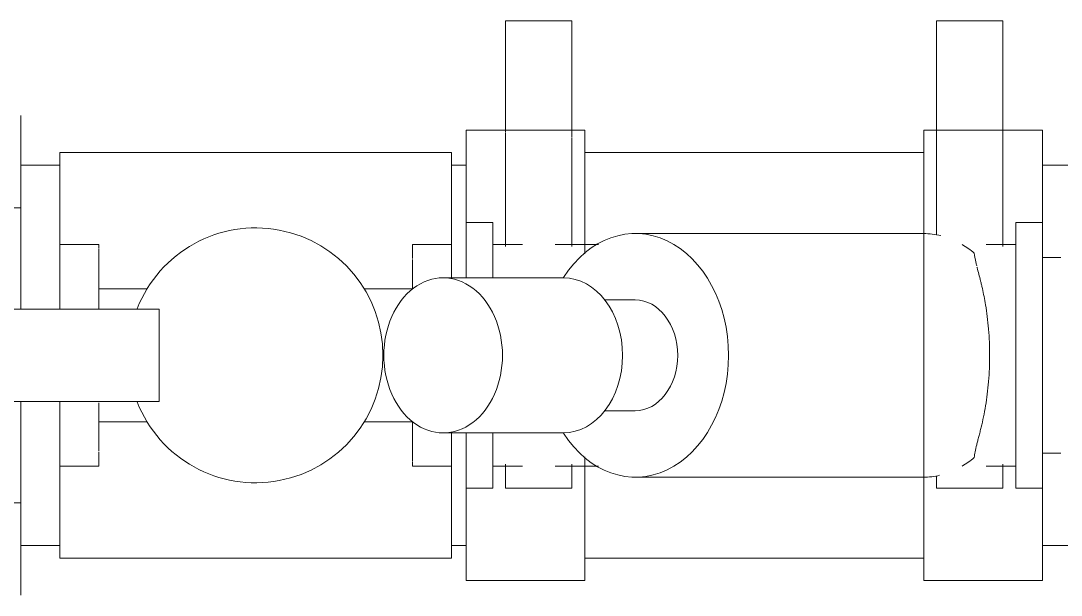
# Model space of a CAD drawing. Header units: inches. Extents: x -3299 to -2250, y -94 to 482.
# Drawn here: x -2389.5 to -2378.21, y 282.74 to 288.97 of the extents above; entities that cross this region are included whole.
import ezdxf

# ---------------------------------------------------------------- set-up
doc = ezdxf.new("R2010")
doc.units = ezdxf.units.IN
doc.header["$MEASUREMENT"] = 0
doc.layers.add('P-PIPE', color=3, linetype='Continuous', lineweight=9)

# ---------------------------------------------------------------- blocks, each defined once
blk = doc.blocks.new('Ball Valve - 2-6 Inch - 2_-V14-Copy of ROOF LEVEL')
at = {"layer": 'P-PIPE'}
for p, q in [((-2.8, 1.6), (-3.5, 1.6)), ((-3.5, -1.6), (-3.5, 1.6)), ((-3.5, 1.6), (-3.5, 1.068)), ((-2.8, 1.6), (-2.8, -1.6)), ((3.5, 1.6), (2.8, 1.6)), ((2.8, 0.503), (2.8, 1.6)), ((3.5, 1.131), (3.5, 1.6)), ((3.5, 1.6), (3.5, 0.503)), ((-1.75, 1.1), (-2.8, 1.1)), ((-1.75, 1.09), (-1.75, 1.1)), ((-1.75, 0.579), (-1.75, 1.088)), ((2.8, 1.1), (1.75, 1.1)), ((1.75, 1.088), (1.75, 1.1)), ((1.75, 0.572), (1.75, 1.084)), ((-1.75, 0.008), (-1.75, 0.572)), ((0, 0.3), (0, 0.5)), ((0, 0.5), (1.698, 0.5)), ((1.698, 0.5), (2.028, 0.5)), ((1.698, -0.5), (1.698, 0.5)), ((1.75, 0.525), (1.75, 0.564)), ((2.028, 0.5), (5, 0.5)), ((2.028, -0.5), (2.028, 0.5)), ((5, 0.5), (5, -0.5)), ((-1.75, -0.564), (-1.75, 0)), ((0, -0.5), (0, -0.3)), ((1.698, -0.5), (0, -0.5)), ((2.028, -0.5), (1.698, -0.5)), ((1.75, -0.572), (1.75, -0.525)), ((5, -0.5), (2.028, -0.5)), ((2.8, -1.6), (2.8, -0.503)), ((3.5, -0.503), (3.5, -1.6)), ((-1.75, -1.084), (-1.75, -0.572)), ((1.75, -1.088), (1.75, -0.579)), ((-3.5, -1.068), (-3.5, -1.6)), ((-2.8, -1.1), (-1.75, -1.1)), ((-1.75, -1.1), (-1.75, -1.088)), ((1.75, -1.1), (1.75, -1.09)), ((1.75, -1.1), (2.8, -1.1)), ((3.5, -1.6), (3.5, -1.131)), ((-3.5, -1.6), (-2.8, -1.6)), ((2.8, -1.6), (3.5, -1.6))]:
    blk.add_line(p, q, dxfattribs=at)
at = {"layer": 'P-PIPE', "flags": 128}
for points in [[(-1.75, 1.1), (-1.622, 1.167), (-1.491, 1.23), (-1.357, 1.287), (-1.222, 1.338), (-1.084, 1.384), (-0.945, 1.425), (-0.805, 1.46), (-0.663, 1.489), (-0.519, 1.513), (-0.376, 1.531), (-0.231, 1.543), (-0.086, 1.549), (0.059, 1.55), (0.204, 1.545), (0.348, 1.534), (0.492, 1.517), (0.635, 1.494), (0.778, 1.466), (0.919, 1.432), (1.052, 1.394)], [(1.058, 1.393), (1.196, 1.347), (1.332, 1.297), (1.466, 1.241), (1.597, 1.18), (1.726, 1.113), (1.75, 1.1)], [(-1.058, -1.393), (-1.196, -1.347), (-1.332, -1.297), (-1.466, -1.241), (-1.597, -1.18), (-1.726, -1.113), (-1.75, -1.1)], [(1.75, -1.1), (1.622, -1.167), (1.491, -1.23), (1.357, -1.287), (1.222, -1.338), (1.084, -1.384), (0.945, -1.425), (0.805, -1.46), (0.663, -1.489), (0.519, -1.513), (0.376, -1.531), (0.231, -1.543), (0.086, -1.549), (-0.059, -1.55), (-0.204, -1.545), (-0.348, -1.534), (-0.492, -1.517), (-0.635, -1.494), (-0.778, -1.466), (-0.919, -1.432), (-1.052, -1.394)]]:
    blk.add_lwpolyline(points, dxfattribs=at)
at = {"layer": 'P-PIPE'}
for radius, start, end in [(0.6, 56.9143, 180), (0.3, 360, 180), (0.2, 360, 180), (0.2, 135, 165), (0.2, 90, 120), (0.2, 15, 75), (0.6, 180, 303.0857), (0.3, 180, 360), (0.2, 180, 360), (0.2, 195, 225), (0.2, 315, 345), (0.2, 240, 300)]:
    blk.add_arc((0, 0), radius, start, end, dxfattribs=at)
for points, knots in [([(-0.125, 0.587), (-0.118, 0.588), (-0.1, 0.592), (-0.081, 0.595), (-0.07, 0.596)], [-0.56672734, -0.56672734, -0.56672734, -0.56672734, -0.55555556, -0.5370319, -0.5370319, -0.5370319, -0.5370319]), ([(0.07, 0.596), (0.082, 0.595), (0.1, 0.592), (0.118, 0.588), (0.125, 0.587)], [-0.46297698, -0.46297698, -0.46297698, -0.46297698, -0.44444444, -0.43329467, -0.43329467, -0.43329467, -0.43329467]), ([(-0.481, 0.358), (-0.474, 0.368), (-0.463, 0.382), (-0.45, 0.397), (-0.446, 0.402)], [-0.79646997, -0.79646997, -0.79646997, -0.79646997, -0.77777778, -0.76652009, -0.76652009, -0.76652009, -0.76652009]), ([(-0.57, 0.187), (-0.568, 0.193), (-0.562, 0.211), (-0.555, 0.228), (-0.551, 0.238)], [-0.89944072, -0.89944072, -0.89944072, -0.89944072, -0.88888889, -0.87024048, -0.87024048, -0.87024048, -0.87024048]), ([(-0.543, -0.255), (-0.547, -0.247), (-0.553, -0.233), (-0.559, -0.218), (-0.562, -0.212)], [-0.13898376, -0.13898376, -0.13898376, -0.13898376, -0.125, -0.11467509, -0.11467509, -0.11467509, -0.11467509]), ([(-0.205, -0.564), (-0.213, -0.561), (-0.228, -0.555), (-0.242, -0.549), (-0.248, -0.546)], [-0.38898095, -0.38898095, -0.38898095, -0.38898095, -0.375, -0.36445728, -0.36445728, -0.36445728, -0.36445728]), ([(0.248, -0.546), (0.242, -0.549), (0.228, -0.555), (0.214, -0.561), (0.206, -0.564)], [-0.63512701, -0.63512701, -0.63512701, -0.63512701, -0.625, -0.61088512, -0.61088512, -0.61088512, -0.61088512])]:
    blk.add_open_spline(points, degree=3, knots=knots, dxfattribs=at)
blk = doc.blocks.new('Check Valve - 0_375-4 Inch - Threaded - 2_-V15-Copy of ROOF LEVEL')
at = {"layer": 'P-PIPE'}
for p, q in [((-1.7, 1.2), (-2.125, 1.2)), ((-2.125, 1.039), (-2.125, 1.2)), ((-2.125, 1.2), (-2.125, 1.039)), ((-1.7, 1.2), (-1.7, 1.159)), ((-1.7, 1.149), (-1.7, 0.504)), ((2.125, 1.2), (1.7, 1.2)), ((1.7, 1.049), (1.7, 1.2)), ((2.125, 1.039), (2.125, 1.2)), ((2.125, 1.2), (2.125, 1.039)), ((-2.125, 0.504), (-2.125, 1.032)), ((-2.125, 1.032), (-2.125, 0.504)), ((1.7, 0.721), (1.7, 1.039)), ((2.125, 1.032), (2.125, 0.849)), ((-1.174, 0.72), (-1.7, 0.72)), ((1.7, 0.72), (1.174, 0.72)), ((-2.125, -1.032), (-2.125, -0.504)), ((-2.125, -0.504), (-2.125, -0.6)), ((-1.7, -0.516), (-1.7, -1.039)), ((-2.125, -0.6), (-2.125, -1.032)), ((-1.7, -0.72), (-1.174, -0.72)), ((1.174, -0.72), (1.7, -0.72)), ((1.7, -1.149), (1.7, -0.721)), ((2.125, -0.849), (2.125, -1.032)), ((-2.125, -1.2), (-2.125, -1.039)), ((-2.125, -1.039), (-2.125, -1.2)), ((-1.7, -1.049), (-1.7, -1.2)), ((2.125, -1.2), (2.125, -1.039)), ((2.125, -1.039), (2.125, -1.2)), ((-2.125, -1.2), (-1.7, -1.2)), ((1.7, -1.2), (1.7, -1.159)), ((1.7, -1.2), (2.125, -1.2))]:
    blk.add_line(p, q, dxfattribs=at)
for start, end in [(360, 158.5833), (201.4167, 360)]:
    blk.add_arc((0, 0), 1.381, start, end, dxfattribs=at)
blk = doc.blocks.new('Balancing Valve - Straight - 0_5-2 Inch - Threaded - 2_-V16-Copy of ROOF LEVEL')
at = {"layer": 'P-PIPE'}
for p, q in [((-2.697, 3.625), (-2.697, 2.417)), ((-2.697, 3.625), (-1.977, 3.625)), ((-1.977, 2.417), (-1.977, 3.625)), ((1.977, 3.625), (1.977, 2.417)), ((1.977, 3.625), (2.697, 3.625)), ((2.697, 2.417), (2.697, 3.625)), ((-2.697, 2.412), (-2.697, 1.178)), ((-1.977, 2.365), (-1.977, 2.417)), ((1.977, 2.417), (1.977, 1.306)), ((2.697, 1.179), (2.697, 2.417)), ((-1.977, 1.179), (-1.977, 2.356)), ((-2.837, 1.44), (-3.125, 1.44)), ((-3.125, 1.033), (-3.125, 1.44)), ((-3.125, 1.44), (-3.125, 1.247)), ((-2.837, 1.44), (-2.837, 0.847)), ((3.125, 1.44), (2.837, 1.44)), ((2.837, -1.44), (2.837, 1.44)), ((3.125, 1.224), (3.125, 1.44)), ((3.125, 1.44), (3.125, 1.033)), ((-3.125, 1.247), (-3.125, 1.033)), ((0.808, 1.32), (-1.29, 1.32)), ((1.837, 1.32), (0.808, 1.32)), ((-2.515, 1.2), (-2.837, 1.2)), ((-1.69, 1.2), (-2.159, 1.2)), ((2.837, 1.2), (2.515, 1.2)), ((-3.125, 0.847), (-3.125, 1.018)), ((3.125, 1.018), (3.125, -1.018)), ((-2.071, 0.84), (-3.374, 0.84)), ((-1.29, 0.6), (-1.622, 0.6)), ((-1.622, -0.6), (-1.29, -0.6)), ((-3.374, -0.84), (-2.071, -0.84)), ((-3.125, -1.018), (-3.125, -0.847)), ((-2.837, -0.847), (-2.837, -1.44)), ((-3.125, -1.44), (-3.125, -1.033)), ((-3.125, -1.033), (-3.125, -1.44)), ((3.125, -1.033), (3.125, -1.44)), ((-2.837, -1.2), (-2.515, -1.2)), ((-2.697, -1.178), (-2.697, -1.44)), ((-2.159, -1.2), (-1.69, -1.2)), ((-1.977, -1.44), (-1.977, -1.179)), ((2.515, -1.2), (2.837, -1.2)), ((2.697, -1.44), (2.697, -1.179)), ((3.125, -1.247), (3.125, -1.224)), ((-1.29, -1.32), (0.808, -1.32)), ((0.808, -1.32), (1.837, -1.32)), ((1.977, -1.306), (1.977, -1.44)), ((3.125, -1.44), (3.125, -1.247)), ((-3.125, -1.44), (-2.837, -1.44)), ((-1.977, -1.44), (-2.697, -1.44)), ((2.697, -1.44), (1.977, -1.44)), ((2.837, -1.44), (3.125, -1.44))]:
    blk.add_line(p, q, dxfattribs=at)
for centre, major_axis, start_param, end_param in [((-1.29, 0), (0, 1.32), 4.712389, 7.159761), ((1.837, 0), (0, 1.32), 6.096051, 6.283067), ((1.837, 0), (0, 1.32), 5.708191, 5.857876), ((-3.374, 0), (0, 0.84), 4.712389, 7.853982), ((-2.071, 0), (0, 0.84), 4.712389, 6.283185), ((-1.29, 0), (0, 0.6), 4.712389, 6.283185), ((-3.374, 0), (0, 0.84), 1.570796, 4.712389), ((-2.071, 0), (0, 0.84), 3.141593, 4.712389), ((-1.29, 0), (0, 1.32), 2.265017, 4.712389), ((-1.29, 0), (0, 0.6), 3.141593, 4.712389), ((1.837, 0), (0, 1.32), 3.566902, 3.716587), ((1.837, 0), (0, 1.32), 3.141711, 3.314785)]:
    blk.add_ellipse(centre, major_axis=major_axis, ratio=0.766044, start_param=start_param, end_param=end_param, dxfattribs=at)
for points, knots in [([(2.413, 0.969), (2.41, 0.983), (2.398, 1.035), (2.39, 1.079), (2.387, 1.108)], [0.8, 0.8, 0.8, 0.8, 0.85, 1, 1, 1, 1]), ([(2.541, 0.287), (2.534, 0.377), (2.514, 0.531), (2.484, 0.684), (2.465, 0.766), (2.453, 0.819), (2.436, 0.882), (2.423, 0.93), (2.417, 0.954), (2.416, 0.957)], [0.2034788, 0.2034788, 0.2034788, 0.2034788, 0.4, 0.55, 0.5875, 0.625, 0.7, 0.775, 0.7851158, 0.7851158, 0.7851158, 0.7851158]), ([(2.387, -1.108), (2.389, -1.089), (2.395, -1.046), (2.409, -0.984), (2.424, -0.927), (2.436, -0.881), (2.449, -0.831), (2.466, -0.762), (2.487, -0.669), (2.517, -0.509), (2.534, -0.377), (2.541, -0.287)], [0, 0, 0, 0, 0.1, 0.2, 0.25, 0.3, 0.35, 0.4, 0.5, 0.6, 0.7965212, 0.7965212, 0.7965212, 0.7965212])]:
    blk.add_open_spline(points, degree=3, knots=knots, dxfattribs=at)
for points in [[(2.553, 0), (2.553, 0.095), (2.549, 0.19), (2.542, 0.282)], [(2.542, -0.282), (2.549, -0.19), (2.553, -0.095), (2.553, 0)]]:
    blk.add_open_spline(points, degree=3, dxfattribs=at)

msp = doc.modelspace()

# ---------------------------------------------------------------- linework, layer by layer
at = {"layer": 'P-PIPE'}
for p, q in [((-2389.497, 285.845), (-2389.497, 287.944)), ((-2383.379, 287.784), (-2384.667, 287.784)), ((-2384.667, 287.784), (-2384.667, 286.191)), ((-2383.379, 287.784), (-2383.379, 286.445)), ((-2378.417, 287.784), (-2379.704, 287.784)), ((-2379.704, 282.905), (-2379.704, 287.784)), ((-2378.417, 287.784), (-2378.417, 282.905)), ((-2384.825, 287.544), (-2389.075, 287.544)), ((-2389.075, 285.845), (-2389.075, 287.544)), ((-2384.825, 287.544), (-2384.825, 286.189)), ((-2379.704, 287.544), (-2383.379, 287.544)), ((-2389.075, 287.406), (-2389.497, 287.406)), ((-2384.667, 287.406), (-2384.825, 287.406)), ((-2376.582, 287.406), (-2378.417, 287.406)), ((-2378.218, 286.406), (-2378.417, 286.406)), ((-2389.497, 282.745), (-2389.497, 284.844)), ((-2389.075, 283.145), (-2389.075, 284.844)), ((-2384.825, 284.498), (-2384.825, 283.145)), ((-2384.667, 282.905), (-2384.667, 284.498)), ((-2378.417, 284.282), (-2378.218, 284.282)), ((-2383.379, 282.905), (-2383.379, 284.243)), ((-2389.497, 283.283), (-2389.075, 283.283)), ((-2384.825, 283.283), (-2384.667, 283.283)), ((-2378.417, 283.283), (-2376.582, 283.283)), ((-2389.075, 283.145), (-2384.825, 283.145)), ((-2383.379, 283.145), (-2379.704, 283.145)), ((-2384.667, 282.905), (-2383.379, 282.905)), ((-2379.704, 282.905), (-2378.417, 282.905))]:
    msp.add_line(p, q, dxfattribs=at)

# ---------------------------------------------------------------- block references
for name, p in [('Balancing Valve - Straight - 0_5-2 Inch - Threaded - 2_-V16-Copy of ROOF LEVEL', (-2381.542, 285.344)), ('Ball Valve - 2-6 Inch - 2_-V14-Copy of ROOF LEVEL', (-2392.997, 285.344)), ('Check Valve - 0_375-4 Inch - Threaded - 2_-V15-Copy of ROOF LEVEL', (-2386.95, 285.344))]:
    msp.add_blockref(name, p, dxfattribs=at)

doc.saveas('drawing.dxf')
